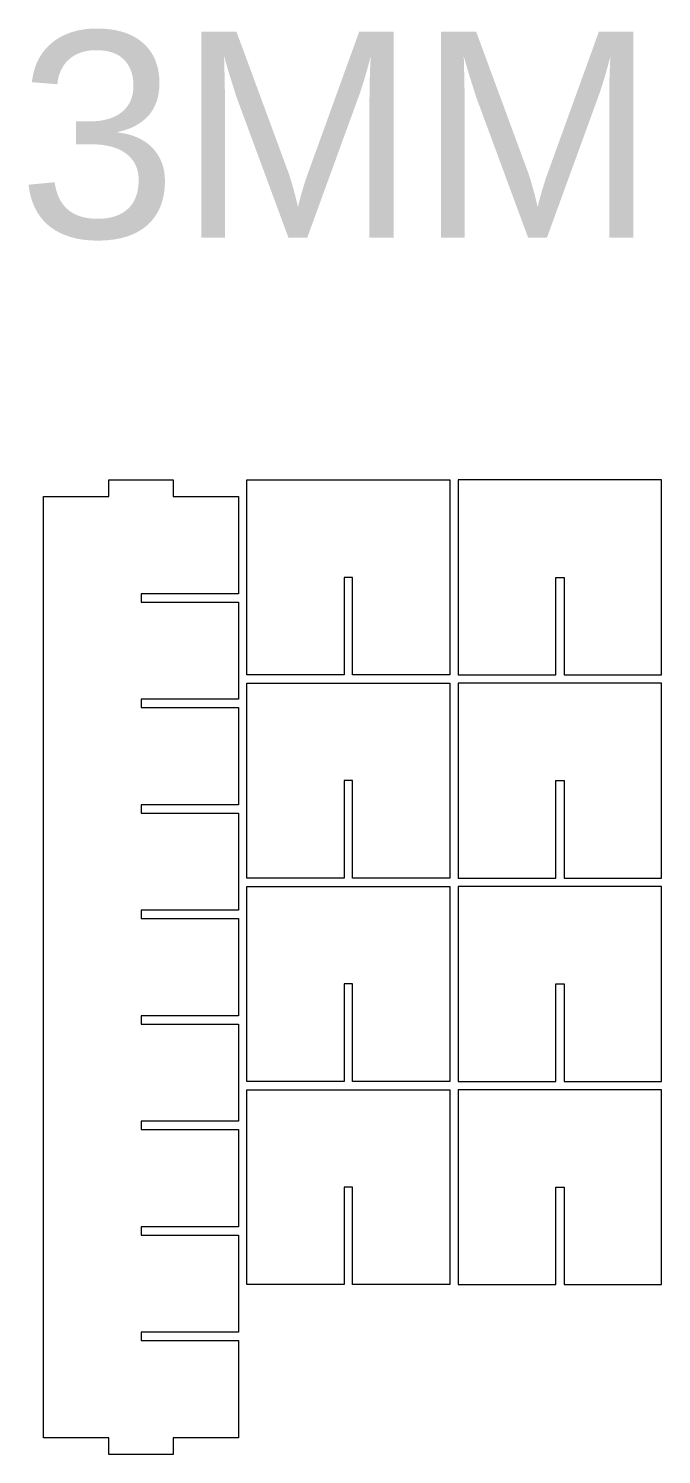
# Model space of a CAD drawing. Header units: millimetres. Extents: x -1241 to 1241, y -556 to 557.
# Drawn here: x -1241 to -1014, y -134 to 378 of the extents above; entities that cross this region are included whole.
import ezdxf

# ---------------------------------------------------------------- set-up
doc = ezdxf.new("R2010")
doc.units = ezdxf.units.MM
doc.header["$MEASUREMENT"] = 0
doc.layers.add('Layer 1', color=7, linetype='Continuous')
doc.styles.add('0', font='arial.ttf', dxfattribs={"height": 1})

msp = doc.modelspace()

# ---------------------------------------------------------------- linework, layer by layer
at = {"layer": 'Layer 1', "color": 250, "lineweight": 20}
for points, knots in [([(-1212.1429, 209.6552), (-1212.1429, 209.6552), (-1235.6429, 209.6552), (-1235.6429, 209.6552), (-1235.6429, 209.6552), (-1235.6429, 209.6552), (-1235.6429, -128.3448), (-1235.6429, -128.3448), (-1235.6429, -128.3448), (-1235.6429, -128.3448), (-1212.1429, -128.3448), (-1212.1429, -128.3448), (-1212.1429, -128.3448), (-1212.1429, -128.3448), (-1212.1429, -134.3448), (-1212.1429, -134.3448), (-1212.1429, -134.3448), (-1212.1429, -134.3448), (-1189.1429, -134.3448), (-1189.1429, -134.3448), (-1189.1429, -134.3448), (-1189.1429, -134.3448), (-1189.1429, -128.3448), (-1189.1429, -128.3448), (-1189.1429, -128.3448), (-1189.1429, -128.3448), (-1165.6429, -128.3448), (-1165.6429, -128.3448), (-1165.6429, -128.3448), (-1165.6429, -128.3448), (-1165.6429, -93.4559), (-1165.6429, -93.4559), (-1165.6429, -93.4559), (-1165.6429, -93.4559), (-1200.6429, -93.4559), (-1200.6429, -93.4559), (-1200.6429, -93.4559), (-1200.6429, -93.4559), (-1200.6429, -90.4559), (-1200.6429, -90.4559), (-1200.6429, -90.4559), (-1200.6429, -90.4559), (-1165.6429, -90.4559), (-1165.6429, -90.4559), (-1165.6429, -90.4559), (-1165.6429, -90.4559), (-1165.6429, -55.5659), (-1165.6429, -55.5659), (-1165.6429, -55.5659), (-1165.6429, -55.5659), (-1200.6429, -55.5659), (-1200.6429, -55.5659), (-1200.6429, -55.5659), (-1200.6429, -55.5659), (-1200.6429, -52.5659), (-1200.6429, -52.5659), (-1200.6429, -52.5659), (-1200.6429, -52.5659), (-1165.6429, -52.5659), (-1165.6429, -52.5659), (-1165.6429, -52.5659), (-1165.6429, -52.5659), (-1165.6429, -17.6759), (-1165.6429, -17.6759), (-1165.6429, -17.6759), (-1165.6429, -17.6759), (-1200.6429, -17.6759), (-1200.6429, -17.6759), (-1200.6429, -17.6759), (-1200.6429, -17.6759), (-1200.6429, -14.6759), (-1200.6429, -14.6759), (-1200.6429, -14.6759), (-1200.6429, -14.6759), (-1165.6429, -14.6759), (-1165.6429, -14.6759), (-1165.6429, -14.6759), (-1165.6429, -14.6759), (-1165.6429, 20.2141), (-1165.6429, 20.2141), (-1165.6429, 20.2141), (-1165.6429, 20.2141), (-1200.6429, 20.2141), (-1200.6429, 20.2141), (-1200.6429, 20.2141), (-1200.6429, 20.2141), (-1200.6429, 23.2141), (-1200.6429, 23.2141), (-1200.6429, 23.2141), (-1200.6429, 23.2141), (-1165.6429, 23.2141), (-1165.6429, 23.2141), (-1165.6429, 23.2141), (-1165.6429, 23.2141), (-1165.6429, 58.1041), (-1165.6429, 58.1041), (-1165.6429, 58.1041), (-1165.6429, 58.1041), (-1200.6429, 58.1041), (-1200.6429, 58.1041), (-1200.6429, 58.1041), (-1200.6429, 58.1041), (-1200.6429, 61.1041), (-1200.6429, 61.1041), (-1200.6429, 61.1041), (-1200.6429, 61.1041), (-1165.6429, 61.1041), (-1165.6429, 61.1041), (-1165.6429, 61.1041), (-1165.6429, 61.1041), (-1165.6429, 95.9941), (-1165.6429, 95.9941), (-1165.6429, 95.9941), (-1165.6429, 95.9941), (-1200.6429, 95.9941), (-1200.6429, 95.9941), (-1200.6429, 95.9941), (-1200.6429, 95.9941), (-1200.6429, 98.9941), (-1200.6429, 98.9941), (-1200.6429, 98.9941), (-1200.6429, 98.9941), (-1165.6429, 98.9941), (-1165.6429, 98.9941), (-1165.6429, 98.9941), (-1165.6429, 98.9941), (-1165.6429, 133.8841), (-1165.6429, 133.8841), (-1165.6429, 133.8841), (-1165.6429, 133.8841), (-1200.6429, 133.8841), (-1200.6429, 133.8841), (-1200.6429, 133.8841), (-1200.6429, 133.8841), (-1200.6429, 136.8841), (-1200.6429, 136.8841), (-1200.6429, 136.8841), (-1200.6429, 136.8841), (-1165.6429, 136.8841), (-1165.6429, 136.8841), (-1165.6429, 136.8841), (-1165.6429, 136.8841), (-1165.6429, 171.7741), (-1165.6429, 171.7741), (-1165.6429, 171.7741), (-1165.6429, 171.7741), (-1200.6429, 171.7741), (-1200.6429, 171.7741), (-1200.6429, 171.7741), (-1200.6429, 171.7741), (-1200.6429, 174.7741), (-1200.6429, 174.7741), (-1200.6429, 174.7741), (-1200.6429, 174.7741), (-1165.6429, 174.7741), (-1165.6429, 174.7741), (-1165.6429, 174.7741), (-1165.6429, 174.7741), (-1165.6429, 209.6552), (-1165.6429, 209.6552), (-1165.6429, 209.6552), (-1165.6429, 209.6552), (-1189.1429, 209.6552), (-1189.1429, 209.6552), (-1189.1429, 209.6552), (-1189.1429, 209.6552), (-1189.1429, 215.6552), (-1189.1429, 215.6552), (-1189.1429, 215.6552), (-1189.1429, 215.6552), (-1212.1429, 215.6552), (-1212.1429, 215.6552), (-1212.1429, 215.6552), (-1212.1429, 215.6552), (-1212.1429, 209.6552), (-1212.1429, 209.6552)], [0, 0, 0, 0, 0.02222222, 0.02222222, 0.02222222, 0.02222222, 0.04444444, 0.04444444, 0.04444444, 0.04444444, 0.06666667, 0.06666667, 0.06666667, 0.06666667, 0.08888889, 0.08888889, 0.08888889, 0.08888889, 0.11111111, 0.11111111, 0.11111111, 0.11111111, 0.13333333, 0.13333333, 0.13333333, 0.13333333, 0.15555556, 0.15555556, 0.15555556, 0.15555556, 0.17777778, 0.17777778, 0.17777778, 0.17777778, 0.2, 0.2, 0.2, 0.2, 0.22222222, 0.22222222, 0.22222222, 0.22222222, 0.24444444, 0.24444444, 0.24444444, 0.24444444, 0.26666667, 0.26666667, 0.26666667, 0.26666667, 0.28888889, 0.28888889, 0.28888889, 0.28888889, 0.31111111, 0.31111111, 0.31111111, 0.31111111, 0.33333333, 0.33333333, 0.33333333, 0.33333333, 0.35555556, 0.35555556, 0.35555556, 0.35555556, 0.37777778, 0.37777778, 0.37777778, 0.37777778, 0.4, 0.4, 0.4, 0.4, 0.42222222, 0.42222222, 0.42222222, 0.42222222, 0.44444444, 0.44444444, 0.44444444, 0.44444444, 0.46666667, 0.46666667, 0.46666667, 0.46666667, 0.48888889, 0.48888889, 0.48888889, 0.48888889, 0.51111111, 0.51111111, 0.51111111, 0.51111111, 0.53333333, 0.53333333, 0.53333333, 0.53333333, 0.55555556, 0.55555556, 0.55555556, 0.55555556, 0.57777778, 0.57777778, 0.57777778, 0.57777778, 0.6, 0.6, 0.6, 0.6, 0.62222222, 0.62222222, 0.62222222, 0.62222222, 0.64444444, 0.64444444, 0.64444444, 0.64444444, 0.66666667, 0.66666667, 0.66666667, 0.66666667, 0.68888889, 0.68888889, 0.68888889, 0.68888889, 0.71111111, 0.71111111, 0.71111111, 0.71111111, 0.73333333, 0.73333333, 0.73333333, 0.73333333, 0.75555556, 0.75555556, 0.75555556, 0.75555556, 0.77777778, 0.77777778, 0.77777778, 0.77777778, 0.8, 0.8, 0.8, 0.8, 0.82222222, 0.82222222, 0.82222222, 0.82222222, 0.84444444, 0.84444444, 0.84444444, 0.84444444, 0.86666667, 0.86666667, 0.86666667, 0.86666667, 0.88888889, 0.88888889, 0.88888889, 0.88888889, 0.91111111, 0.91111111, 0.91111111, 0.91111111, 0.93333333, 0.93333333, 0.93333333, 0.93333333, 0.95555556, 0.95555556, 0.95555556, 0.95555556, 1, 1, 1, 1]), ([(-1124.6429, 180.6552), (-1124.6429, 180.6552), (-1124.6429, 145.6552), (-1124.6429, 145.6552), (-1124.6429, 145.6552), (-1124.6429, 145.6552), (-1089.6429, 145.6552), (-1089.6429, 145.6552), (-1089.6429, 145.6552), (-1089.6429, 145.6552), (-1089.6429, 215.6552), (-1089.6429, 215.6552), (-1089.6429, 215.6552), (-1089.6429, 215.6552), (-1162.6429, 215.6552), (-1162.6429, 215.6552), (-1162.6429, 215.6552), (-1162.6429, 215.6552), (-1162.6429, 145.6552), (-1162.6429, 145.6552), (-1162.6429, 145.6552), (-1162.6429, 145.6552), (-1127.6429, 145.6552), (-1127.6429, 145.6552), (-1127.6429, 145.6552), (-1127.6429, 145.6552), (-1127.6429, 180.6552), (-1127.6429, 180.6552), (-1127.6429, 180.6552), (-1127.6429, 180.6552), (-1124.6429, 180.6552), (-1124.6429, 180.6552)], [0, 0, 0, 0, 0.11111111, 0.11111111, 0.11111111, 0.11111111, 0.22222222, 0.22222222, 0.22222222, 0.22222222, 0.33333333, 0.33333333, 0.33333333, 0.33333333, 0.44444444, 0.44444444, 0.44444444, 0.44444444, 0.55555556, 0.55555556, 0.55555556, 0.55555556, 0.66666667, 0.66666667, 0.66666667, 0.66666667, 0.77777778, 0.77777778, 0.77777778, 0.77777778, 1, 1, 1, 1]), ([(-1051.6429, 180.6552), (-1051.6429, 180.6552), (-1051.6429, 145.6552), (-1051.6429, 145.6552), (-1051.6429, 145.6552), (-1051.6429, 145.6552), (-1086.6429, 145.6552), (-1086.6429, 145.6552), (-1086.6429, 145.6552), (-1086.6429, 145.6552), (-1086.6429, 215.6552), (-1086.6429, 215.6552), (-1086.6429, 215.6552), (-1086.6429, 215.6552), (-1013.6429, 215.6552), (-1013.6429, 215.6552), (-1013.6429, 215.6552), (-1013.6429, 215.6552), (-1013.6429, 145.6552), (-1013.6429, 145.6552), (-1013.6429, 145.6552), (-1013.6429, 145.6552), (-1048.6429, 145.6552), (-1048.6429, 145.6552), (-1048.6429, 145.6552), (-1048.6429, 145.6552), (-1048.6429, 180.6552), (-1048.6429, 180.6552), (-1048.6429, 180.6552), (-1048.6429, 180.6552), (-1051.6429, 180.6552), (-1051.6429, 180.6552)], [0, 0, 0, 0, 0.11111111, 0.11111111, 0.11111111, 0.11111111, 0.22222222, 0.22222222, 0.22222222, 0.22222222, 0.33333333, 0.33333333, 0.33333333, 0.33333333, 0.44444444, 0.44444444, 0.44444444, 0.44444444, 0.55555556, 0.55555556, 0.55555556, 0.55555556, 0.66666667, 0.66666667, 0.66666667, 0.66666667, 0.77777778, 0.77777778, 0.77777778, 0.77777778, 1, 1, 1, 1]), ([(-1124.6429, 107.6552), (-1124.6429, 107.6552), (-1124.6429, 72.6552), (-1124.6429, 72.6552), (-1124.6429, 72.6552), (-1124.6429, 72.6552), (-1089.6429, 72.6552), (-1089.6429, 72.6552), (-1089.6429, 72.6552), (-1089.6429, 72.6552), (-1089.6429, 142.6552), (-1089.6429, 142.6552), (-1089.6429, 142.6552), (-1089.6429, 142.6552), (-1162.6429, 142.6552), (-1162.6429, 142.6552), (-1162.6429, 142.6552), (-1162.6429, 142.6552), (-1162.6429, 72.6552), (-1162.6429, 72.6552), (-1162.6429, 72.6552), (-1162.6429, 72.6552), (-1127.6429, 72.6552), (-1127.6429, 72.6552), (-1127.6429, 72.6552), (-1127.6429, 72.6552), (-1127.6429, 107.6552), (-1127.6429, 107.6552), (-1127.6429, 107.6552), (-1127.6429, 107.6552), (-1124.6429, 107.6552), (-1124.6429, 107.6552)], [0, 0, 0, 0, 0.11111111, 0.11111111, 0.11111111, 0.11111111, 0.22222222, 0.22222222, 0.22222222, 0.22222222, 0.33333333, 0.33333333, 0.33333333, 0.33333333, 0.44444444, 0.44444444, 0.44444444, 0.44444444, 0.55555556, 0.55555556, 0.55555556, 0.55555556, 0.66666667, 0.66666667, 0.66666667, 0.66666667, 0.77777778, 0.77777778, 0.77777778, 0.77777778, 1, 1, 1, 1]), ([(-1051.6429, 107.6552), (-1051.6429, 107.6552), (-1051.6429, 72.6552), (-1051.6429, 72.6552), (-1051.6429, 72.6552), (-1051.6429, 72.6552), (-1086.6429, 72.6552), (-1086.6429, 72.6552), (-1086.6429, 72.6552), (-1086.6429, 72.6552), (-1086.6429, 142.6552), (-1086.6429, 142.6552), (-1086.6429, 142.6552), (-1086.6429, 142.6552), (-1013.6429, 142.6552), (-1013.6429, 142.6552), (-1013.6429, 142.6552), (-1013.6429, 142.6552), (-1013.6429, 72.6552), (-1013.6429, 72.6552), (-1013.6429, 72.6552), (-1013.6429, 72.6552), (-1048.6429, 72.6552), (-1048.6429, 72.6552), (-1048.6429, 72.6552), (-1048.6429, 72.6552), (-1048.6429, 107.6552), (-1048.6429, 107.6552), (-1048.6429, 107.6552), (-1048.6429, 107.6552), (-1051.6429, 107.6552), (-1051.6429, 107.6552)], [0, 0, 0, 0, 0.11111111, 0.11111111, 0.11111111, 0.11111111, 0.22222222, 0.22222222, 0.22222222, 0.22222222, 0.33333333, 0.33333333, 0.33333333, 0.33333333, 0.44444444, 0.44444444, 0.44444444, 0.44444444, 0.55555556, 0.55555556, 0.55555556, 0.55555556, 0.66666667, 0.66666667, 0.66666667, 0.66666667, 0.77777778, 0.77777778, 0.77777778, 0.77777778, 1, 1, 1, 1]), ([(-1124.6429, 34.6552), (-1124.6429, 34.6552), (-1124.6429, -0.3448), (-1124.6429, -0.3448), (-1124.6429, -0.3448), (-1124.6429, -0.3448), (-1089.6429, -0.3448), (-1089.6429, -0.3448), (-1089.6429, -0.3448), (-1089.6429, -0.3448), (-1089.6429, 69.6552), (-1089.6429, 69.6552), (-1089.6429, 69.6552), (-1089.6429, 69.6552), (-1162.6429, 69.6552), (-1162.6429, 69.6552), (-1162.6429, 69.6552), (-1162.6429, 69.6552), (-1162.6429, -0.3448), (-1162.6429, -0.3448), (-1162.6429, -0.3448), (-1162.6429, -0.3448), (-1127.6429, -0.3448), (-1127.6429, -0.3448), (-1127.6429, -0.3448), (-1127.6429, -0.3448), (-1127.6429, 34.6552), (-1127.6429, 34.6552), (-1127.6429, 34.6552), (-1127.6429, 34.6552), (-1124.6429, 34.6552), (-1124.6429, 34.6552)], [0, 0, 0, 0, 0.11111111, 0.11111111, 0.11111111, 0.11111111, 0.22222222, 0.22222222, 0.22222222, 0.22222222, 0.33333333, 0.33333333, 0.33333333, 0.33333333, 0.44444444, 0.44444444, 0.44444444, 0.44444444, 0.55555556, 0.55555556, 0.55555556, 0.55555556, 0.66666667, 0.66666667, 0.66666667, 0.66666667, 0.77777778, 0.77777778, 0.77777778, 0.77777778, 1, 1, 1, 1]), ([(-1051.6429, 34.6552), (-1051.6429, 34.6552), (-1051.6429, -0.3448), (-1051.6429, -0.3448), (-1051.6429, -0.3448), (-1051.6429, -0.3448), (-1086.6429, -0.3448), (-1086.6429, -0.3448), (-1086.6429, -0.3448), (-1086.6429, -0.3448), (-1086.6429, 69.6552), (-1086.6429, 69.6552), (-1086.6429, 69.6552), (-1086.6429, 69.6552), (-1013.6429, 69.6552), (-1013.6429, 69.6552), (-1013.6429, 69.6552), (-1013.6429, 69.6552), (-1013.6429, -0.3448), (-1013.6429, -0.3448), (-1013.6429, -0.3448), (-1013.6429, -0.3448), (-1048.6429, -0.3448), (-1048.6429, -0.3448), (-1048.6429, -0.3448), (-1048.6429, -0.3448), (-1048.6429, 34.6552), (-1048.6429, 34.6552), (-1048.6429, 34.6552), (-1048.6429, 34.6552), (-1051.6429, 34.6552), (-1051.6429, 34.6552)], [0, 0, 0, 0, 0.11111111, 0.11111111, 0.11111111, 0.11111111, 0.22222222, 0.22222222, 0.22222222, 0.22222222, 0.33333333, 0.33333333, 0.33333333, 0.33333333, 0.44444444, 0.44444444, 0.44444444, 0.44444444, 0.55555556, 0.55555556, 0.55555556, 0.55555556, 0.66666667, 0.66666667, 0.66666667, 0.66666667, 0.77777778, 0.77777778, 0.77777778, 0.77777778, 1, 1, 1, 1]), ([(-1124.6429, -38.3448), (-1124.6429, -38.3448), (-1124.6429, -73.3448), (-1124.6429, -73.3448), (-1124.6429, -73.3448), (-1124.6429, -73.3448), (-1089.6429, -73.3448), (-1089.6429, -73.3448), (-1089.6429, -73.3448), (-1089.6429, -73.3448), (-1089.6429, -3.3448), (-1089.6429, -3.3448), (-1089.6429, -3.3448), (-1089.6429, -3.3448), (-1162.6429, -3.3448), (-1162.6429, -3.3448), (-1162.6429, -3.3448), (-1162.6429, -3.3448), (-1162.6429, -73.3448), (-1162.6429, -73.3448), (-1162.6429, -73.3448), (-1162.6429, -73.3448), (-1127.6429, -73.3448), (-1127.6429, -73.3448), (-1127.6429, -73.3448), (-1127.6429, -73.3448), (-1127.6429, -38.3448), (-1127.6429, -38.3448), (-1127.6429, -38.3448), (-1127.6429, -38.3448), (-1124.6429, -38.3448), (-1124.6429, -38.3448)], [0, 0, 0, 0, 0.11111111, 0.11111111, 0.11111111, 0.11111111, 0.22222222, 0.22222222, 0.22222222, 0.22222222, 0.33333333, 0.33333333, 0.33333333, 0.33333333, 0.44444444, 0.44444444, 0.44444444, 0.44444444, 0.55555556, 0.55555556, 0.55555556, 0.55555556, 0.66666667, 0.66666667, 0.66666667, 0.66666667, 0.77777778, 0.77777778, 0.77777778, 0.77777778, 1, 1, 1, 1]), ([(-1051.6429, -38.3448), (-1051.6429, -38.3448), (-1051.6429, -73.3448), (-1051.6429, -73.3448), (-1051.6429, -73.3448), (-1051.6429, -73.3448), (-1086.6429, -73.3448), (-1086.6429, -73.3448), (-1086.6429, -73.3448), (-1086.6429, -73.3448), (-1086.6429, -3.3448), (-1086.6429, -3.3448), (-1086.6429, -3.3448), (-1086.6429, -3.3448), (-1013.6429, -3.3448), (-1013.6429, -3.3448), (-1013.6429, -3.3448), (-1013.6429, -3.3448), (-1013.6429, -73.3448), (-1013.6429, -73.3448), (-1013.6429, -73.3448), (-1013.6429, -73.3448), (-1048.6429, -73.3448), (-1048.6429, -73.3448), (-1048.6429, -73.3448), (-1048.6429, -73.3448), (-1048.6429, -38.3448), (-1048.6429, -38.3448), (-1048.6429, -38.3448), (-1048.6429, -38.3448), (-1051.6429, -38.3448), (-1051.6429, -38.3448)], [0, 0, 0, 0, 0.11111111, 0.11111111, 0.11111111, 0.11111111, 0.22222222, 0.22222222, 0.22222222, 0.22222222, 0.33333333, 0.33333333, 0.33333333, 0.33333333, 0.44444444, 0.44444444, 0.44444444, 0.44444444, 0.55555556, 0.55555556, 0.55555556, 0.55555556, 0.66666667, 0.66666667, 0.66666667, 0.66666667, 0.77777778, 0.77777778, 0.77777778, 0.77777778, 1, 1, 1, 1])]:
    msp.add_open_spline(points, degree=3, knots=knots, dxfattribs=at)

# ---------------------------------------------------------------- texts
at = {"layer": 'Layer 1', "color": 250, "style": '0'}
msp.add_text('3MM', height=74.00873, dxfattribs=at).set_placement((-1244.9984, 302.6516))

doc.saveas('drawing.dxf')
